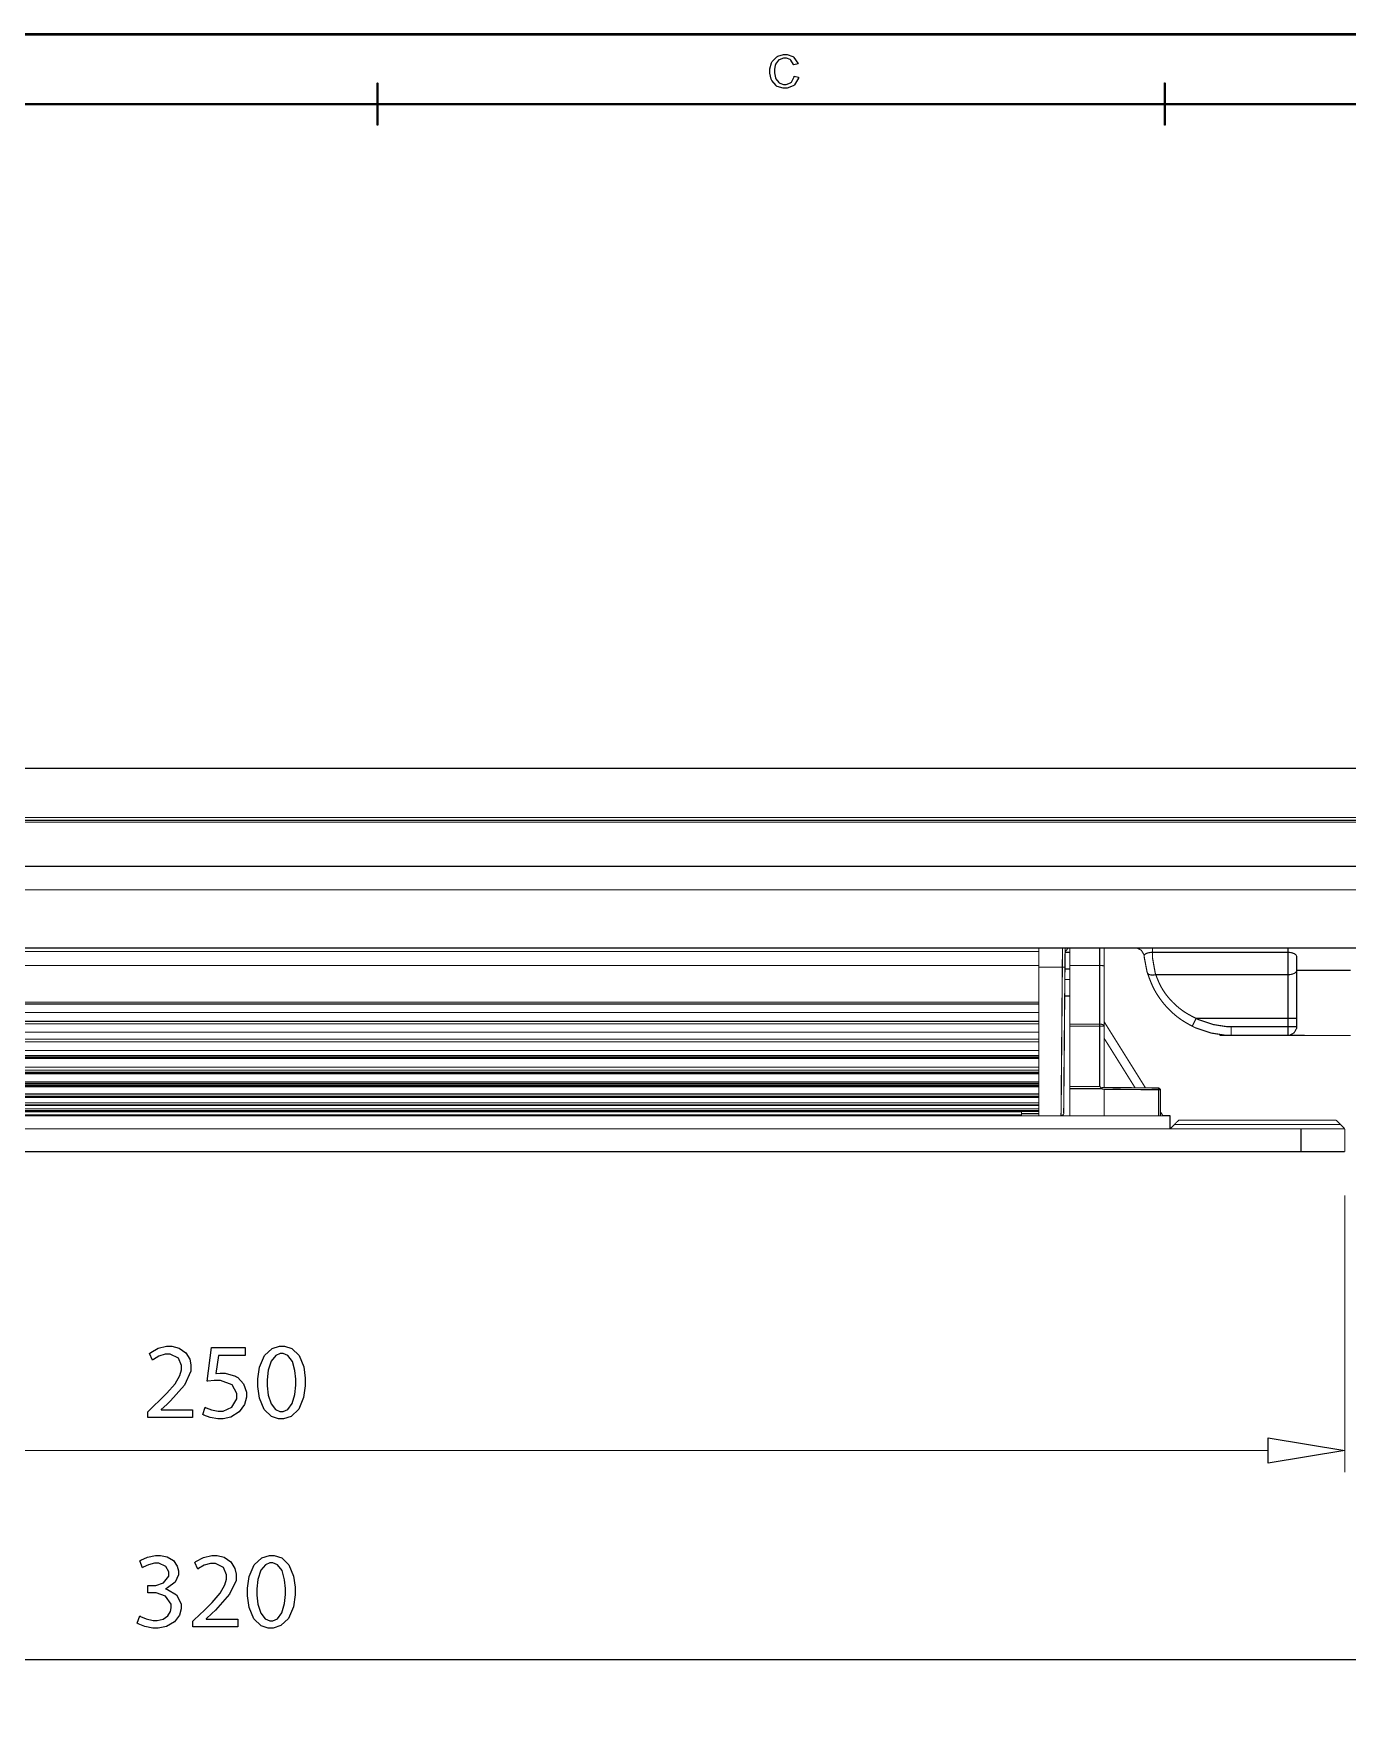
# Model space of a CAD drawing. Extents: x 0.54 to 10.46, y 0.74 to 7.76.
# Drawn here: x 3.818 to 6.964, y 3.745 to 7.761 of the extents above; entities that cross this region are included whole.
import ezdxf

# ---------------------------------------------------------------- set-up
doc = ezdxf.new("R2010")
doc.units = 0
doc.layers.get('0').update_dxf_attribs({"linetype": 'CONTINUOUS'})

msp = doc.modelspace()

# ---------------------------------------------------------------- linework, layer by layer
at = {"color": 0}
for points in [[(10.4631, 0.73899), (0.53689, 0.73899), (0.53646, 0.73899), (0.53516, 0.74029), (0.53516, 0.74072), (0.53516, 7.75928), (0.53516, 7.75971), (0.53646, 7.76101), (0.53689, 7.76101), (10.4631, 7.76101), (10.4635, 7.76101), (10.4648, 7.75971), (10.4648, 7.75928), (10.4648, 0.74072), (10.4648, 0.74029), (10.4635, 0.73899), (10.4631, 0.73899)], [(0.53863, 0.74246), (10.4614, 0.74246), (10.4614, 7.75754), (0.53863, 7.75754), (0.53863, 0.74246)], [(5.63921, 7.65896), (5.64953, 7.65636), (5.64899, 7.65424), (5.63926, 7.63818), (5.63786, 7.63704), (5.63644, 7.63596), (5.62207, 7.63038), (5.61729, 7.63038), (5.61214, 7.63038), (5.59814, 7.63465), (5.59685, 7.63547), (5.59549, 7.63633), (5.5855, 7.64871), (5.58485, 7.65033), (5.58415, 7.65196), (5.58074, 7.66639), (5.58074, 7.67117), (5.58074, 7.67649), (5.58453, 7.69092), (5.58535, 7.69239), (5.5861, 7.6939), (5.59711, 7.7054), (5.59858, 7.70617), (5.59999, 7.70697), (5.61307, 7.71083), (5.61746, 7.71083), (5.62235, 7.71083), (5.63574, 7.70594), (5.6371, 7.70492), (5.6384, 7.70394), (5.64768, 7.69), (5.64822, 7.68821), (5.63807, 7.68582), (5.63758, 7.68722), (5.63103, 7.69754), (5.63021, 7.69814), (5.62935, 7.69879), (5.62022, 7.70204), (5.61724, 7.70204), (5.6135, 7.70204), (5.60325, 7.69846), (5.60226, 7.69775), (5.60124, 7.69706), (5.59418, 7.68744), (5.59381, 7.68619), (5.59337, 7.685), (5.59136, 7.67469), (5.59136, 7.67122), (5.59136, 7.66694), (5.59375, 7.65517), (5.59424, 7.65392), (5.59467, 7.65272), (5.60221, 7.6435), (5.60325, 7.64285), (5.60422, 7.64225), (5.61333, 7.63917), (5.61643, 7.63917), (5.62007, 7.63917), (5.63004, 7.64333), (5.63108, 7.64415), (5.63206, 7.64501), (5.63883, 7.65733), (5.63921, 7.65896)], [(4.64106, 7.54135), (4.64085, 7.54135), (4.64035, 7.54189), (4.64035, 7.54204), (4.64035, 7.64231), (4.64035, 7.64247), (4.64085, 7.64296), (4.64106, 7.64296), (4.64122, 7.64296), (4.64176, 7.64247), (4.64176, 7.64231), (4.64176, 7.54204), (4.64176, 7.54189), (4.64122, 7.54135), (4.64106, 7.54135)], [(6.52604, 7.54135), (6.52582, 7.54135), (6.52533, 7.54189), (6.52533, 7.54204), (6.52533, 7.64231), (6.52533, 7.64247), (6.52582, 7.64296), (6.52604, 7.64296), (6.52621, 7.64296), (6.52675, 7.64247), (6.52675, 7.64231), (6.52675, 7.54204), (6.52675, 7.54189), (6.52621, 7.54135), (6.52604, 7.54135)], [(10.296, 0.90609), (0.87115, 0.90609), (0.87071, 0.90609), (0.86941, 0.90739), (0.86941, 0.90782), (0.86941, 7.59218), (0.86941, 7.59261), (0.87071, 7.59392), (0.87115, 7.59392), (10.296, 7.59392), (10.2964, 7.59392), (10.2977, 7.59261), (10.2977, 7.59218), (10.2977, 0.90782), (10.2977, 0.90739), (10.2964, 0.90609), (10.296, 0.90609)], [(0.87289, 0.90956), (10.2943, 0.90956), (10.2943, 7.59044), (0.87289, 7.59044), (0.87289, 0.90956)]]:
    msp.add_lwpolyline(points, close=True, dxfattribs=at)
at = {"color": 0, "const_width": 0.00278}
for points in [[(7.47597, 6.00222), (1.20763, 6.00222)], [(7.48014, 5.87765), (1.20345, 5.87765)], [(7.48014, 5.87315), (1.20345, 5.87315)], [(1.20763, 5.88465), (7.47597, 5.88465)], [(4.70036, 5.76758), (1.20345, 5.76758)], [(7.48014, 5.76758), (4.70036, 5.76758)], [(5.14111, 5.71126), (1.20345, 5.71126)], [(7.48014, 5.71126), (5.14111, 5.71126)], [(7.48014, 5.57215), (1.16162, 5.57215)], [(2.45876, 5.56381), (6.22483, 5.56381)], [(6.22478, 5.56381), (6.22478, 5.57215)], [(6.22478, 5.56381), (6.22478, 5.53033)], [(6.28131, 5.57215), (6.28093, 5.52615)], [(6.28717, 5.5261), (6.2876, 5.57215)], [(6.29796, 5.57215), (6.29531, 5.57215), (6.28749, 5.56326), (6.28749, 5.56179)], [(6.29889, 5.56168), (6.28749, 5.56168)], [(6.29889, 5.54308), (6.29889, 5.57215)], [(6.29889, 5.54308), (6.29889, 5.54025)], [(6.29889, 5.54308), (6.29889, 5.54036)], [(6.38086, 5.57215), (6.38086, 5.52869)], [(6.47678, 5.55317), (6.47651, 5.55588), (6.47, 5.56674), (6.45942, 5.57215), (6.45594, 5.57215)], [(6.47678, 5.55317), (6.47678, 5.55333), (6.47683, 5.5535), (6.47683, 5.55365), (6.47689, 5.55388), (6.477, 5.55419), (6.477, 5.55436), (6.47706, 5.55458), (6.47721, 5.55507), (6.47732, 5.55528), (6.47754, 5.55561), (6.4776, 5.55578), (6.47771, 5.55593), (6.47803, 5.55626), (6.47814, 5.55647), (6.47831, 5.55664), (6.47851, 5.55681), (6.47868, 5.55697), (6.47954, 5.55761), (6.48063, 5.55826), (6.48096, 5.55843), (6.48122, 5.55854), (6.48188, 5.55886), (6.48226, 5.55903), (6.48258, 5.55919), (6.48296, 5.55931), (6.48372, 5.55963), (6.4841, 5.55974), (6.48454, 5.5599), (6.48497, 5.56), (6.48535, 5.56011), (6.48579, 5.56028), (6.48676, 5.56049), (6.48719, 5.5606), (6.48768, 5.56071), (6.48822, 5.56082), (6.48872, 5.56093), (6.48981, 5.56114), (6.49035, 5.56119), (6.49089, 5.56131), (6.49149, 5.56136), (6.49203, 5.56142), (6.49262, 5.56153), (6.49382, 5.56164), (6.49442, 5.56164), (6.49496, 5.56168), (6.49681, 5.56168)], [(6.47678, 5.55317), (6.47706, 5.54975), (6.48351, 5.516), (6.48454, 5.51269)], [(6.49681, 5.56168), (6.49681, 5.57215)], [(6.82107, 5.56168), (6.49681, 5.56168)], [(6.49681, 5.56168), (6.49681, 5.54833), (6.50325, 5.51253), (6.50456, 5.50819)], [(6.82107, 5.56168), (6.82107, 5.57215)], [(6.84201, 5.55126), (6.84164, 5.55328), (6.84044, 5.55524), (6.83849, 5.55707), (6.83589, 5.55865), (6.83274, 5.55994), (6.8291, 5.56093), (6.82519, 5.56153), (6.82107, 5.56168)], [(6.82107, 5.50819), (6.82107, 5.56168)], [(6.84201, 5.55126), (6.84201, 5.51867)], [(2.45876, 5.53033), (6.22483, 5.53033)], [(6.22478, 5.52615), (6.22478, 5.53033)], [(6.22478, 5.53033), (6.22478, 5.52615)], [(6.22478, 5.17051), (6.22478, 5.52615)], [(6.22478, 5.52615), (6.28093, 5.52615)], [(6.28093, 5.52615), (6.28331, 5.52615), (6.2844, 5.5261), (6.28706, 5.5261)], [(6.28413, 5.17671), (6.28418, 5.17708), (6.28418, 5.18224), (6.28424, 5.18338), (6.28424, 5.18782), (6.28429, 5.18961), (6.28429, 5.19368), (6.28435, 5.19586), (6.28435, 5.20068), (6.2844, 5.20329), (6.2844, 5.206), (6.28444, 5.20882), (6.28444, 5.21485), (6.2845, 5.21799), (6.2845, 5.22131), (6.28456, 5.22467), (6.28461, 5.22819), (6.28461, 5.23182), (6.28467, 5.23557), (6.28467, 5.23942), (6.28472, 5.24343), (6.28478, 5.2475), (6.28483, 5.25168), (6.28483, 5.25603), (6.28489, 5.26042), (6.28494, 5.26492), (6.28494, 5.26953), (6.285, 5.27419), (6.28504, 5.27903), (6.28504, 5.2839), (6.2851, 5.2889), (6.28515, 5.294), (6.28521, 5.29915), (6.28526, 5.30442), (6.28532, 5.30979), (6.28538, 5.31521), (6.28543, 5.32069), (6.28549, 5.32628), (6.28549, 5.33197), (6.28554, 5.33772), (6.2856, 5.34353), (6.28564, 5.34939), (6.28569, 5.35536), (6.28575, 5.36139), (6.28581, 5.36746), (6.28586, 5.37358), (6.28597, 5.38607), (6.28603, 5.39236), (6.28614, 5.40517), (6.28618, 5.41162), (6.28629, 5.42464), (6.2864, 5.43788), (6.28651, 5.4445), (6.28657, 5.45122), (6.28662, 5.4579), (6.28668, 5.46468), (6.28674, 5.4714), (6.28678, 5.47825), (6.28683, 5.48503), (6.28706, 5.51237), (6.28717, 5.51921), (6.28722, 5.5261)], [(6.28717, 5.52197), (6.29889, 5.52197)], [(6.29889, 5.54036), (6.29889, 5.53033)], [(6.29889, 5.54025), (6.29889, 5.52881)], [(6.29889, 5.53033), (6.29889, 5.52881)], [(6.37039, 5.53033), (6.29889, 5.53033)], [(6.29889, 5.38992), (6.29889, 5.52881)], [(6.37039, 5.38992), (6.37039, 5.53033)], [(6.37039, 5.53033), (6.37169, 5.53033), (6.37196, 5.53028), (6.37349, 5.53028), (6.37369, 5.53022), (6.37446, 5.53022), (6.37468, 5.53017), (6.37517, 5.53017), (6.37538, 5.53011), (6.37582, 5.53011), (6.37603, 5.53006), (6.37646, 5.53006), (6.37668, 5.53), (6.3769, 5.53), (6.37706, 5.52994), (6.37728, 5.52994), (6.3775, 5.52989), (6.37765, 5.52989), (6.37782, 5.52983), (6.37804, 5.52983), (6.37819, 5.52979), (6.37836, 5.52979), (6.37869, 5.52968), (6.37885, 5.52968), (6.37896, 5.52962), (6.37913, 5.52962), (6.37929, 5.52957), (6.37929, 5.52957), (6.3795, 5.52951), (6.3795, 5.52951), (6.37978, 5.52946), (6.37978, 5.52946), (6.37999, 5.52935), (6.37999, 5.52935), (6.37999, 5.52935), (6.38015, 5.52929), (6.38015, 5.52929), (6.38015, 5.52929), (6.38037, 5.52924), (6.38037, 5.52924), (6.38053, 5.52914), (6.38053, 5.52914), (6.38069, 5.52903), (6.38069, 5.52903), (6.38069, 5.52903), (6.38081, 5.52886), (6.38081, 5.52886), (6.38081, 5.52886), (6.38086, 5.52869), (6.38086, 5.52869)], [(6.38086, 5.52869), (6.38086, 5.38476)], [(6.48454, 5.51269), (6.48535, 5.51107), (6.48676, 5.50971), (6.48882, 5.50857), (6.49132, 5.50782), (6.49425, 5.50738), (6.4975, 5.50726), (6.50097, 5.5076), (6.50456, 5.50819)], [(6.5919, 5.38488), (6.58637, 5.38792), (6.58365, 5.38943), (6.57824, 5.39258), (6.57547, 5.39421), (6.57015, 5.39746), (6.56749, 5.39919), (6.56494, 5.40093), (6.56233, 5.40272), (6.55979, 5.40457), (6.55479, 5.40836), (6.55236, 5.41037), (6.54997, 5.41238), (6.54758, 5.41444), (6.54525, 5.4165), (6.54297, 5.41868), (6.54069, 5.42079), (6.53842, 5.42301), (6.53618, 5.42518), (6.53407, 5.42746), (6.5319, 5.42974), (6.52979, 5.43201), (6.52772, 5.43435), (6.52567, 5.43674), (6.52371, 5.43907), (6.52171, 5.44151), (6.5179, 5.4464), (6.51421, 5.45139), (6.51074, 5.45649), (6.50906, 5.45904), (6.50738, 5.46164), (6.50424, 5.46685), (6.50276, 5.46951), (6.49994, 5.47483), (6.49735, 5.48014), (6.4961, 5.48286), (6.49496, 5.48551), (6.49376, 5.48822), (6.4905, 5.49636), (6.48947, 5.49908), (6.4885, 5.50179), (6.48747, 5.5045), (6.48649, 5.50726), (6.48454, 5.51269)], [(6.50456, 5.50819), (6.82107, 5.50819)], [(6.50456, 5.50819), (6.5064, 5.50364), (6.50726, 5.50136), (6.50819, 5.49908), (6.50911, 5.49685), (6.51204, 5.49001), (6.51307, 5.48779), (6.51417, 5.48551), (6.51525, 5.48329), (6.51639, 5.48107), (6.51878, 5.47661), (6.52007, 5.47439), (6.52138, 5.47222), (6.52419, 5.46789), (6.52567, 5.46571), (6.52718, 5.46354), (6.52869, 5.46143), (6.53033, 5.45936), (6.53196, 5.45725), (6.53358, 5.45518), (6.53532, 5.45313), (6.537, 5.45111), (6.53879, 5.44917), (6.54058, 5.44715), (6.54237, 5.44521), (6.54422, 5.44331), (6.54611, 5.4414), (6.54801, 5.43956), (6.55192, 5.43587), (6.55393, 5.43408), (6.55588, 5.43229), (6.56, 5.42882), (6.56212, 5.42714), (6.56424, 5.42551), (6.5664, 5.42389), (6.56858, 5.42231), (6.57303, 5.41928), (6.57525, 5.41781), (6.57753, 5.41639), (6.57986, 5.41499), (6.58219, 5.41363), (6.58686, 5.41103), (6.58925, 5.40972), (6.59403, 5.40722), (6.5964, 5.40603), (6.59879, 5.40479), (6.60124, 5.4036)], [(6.82107, 5.50819), (6.82519, 5.5084), (6.8291, 5.509), (6.83274, 5.50999), (6.83589, 5.51129), (6.83849, 5.51286), (6.84044, 5.51465), (6.84164, 5.5166), (6.84201, 5.51867)], [(6.82107, 5.4036), (6.82107, 5.50819)], [(6.84201, 5.51867), (6.84201, 5.4036)], [(6.97119, 5.51867), (6.84201, 5.51867)], [(6.29889, 5.49685), (6.28694, 5.49685)], [(2.45876, 5.44239), (6.22483, 5.44239)], [(2.45876, 5.43788), (6.22483, 5.43788)], [(6.28662, 5.45708), (6.29889, 5.45708)], [(6.22478, 5.41781), (2.45876, 5.41781)], [(6.22478, 5.39671), (2.45876, 5.39671)], [(2.45876, 5.39068), (6.22483, 5.39068)], [(6.29889, 5.38504), (6.29889, 5.38992)], [(6.29889, 5.38992), (6.37039, 5.38992)], [(6.29889, 5.24046), (6.29889, 5.38504)], [(6.37039, 5.38504), (6.29889, 5.38504)], [(6.37039, 5.38992), (6.37039, 5.38504)], [(6.38086, 5.38476), (6.38064, 5.38574), (6.38004, 5.38672), (6.37913, 5.38764), (6.37782, 5.3884), (6.37619, 5.38906), (6.3744, 5.38954), (6.37244, 5.38981), (6.37039, 5.38992)], [(6.37039, 5.24046), (6.37039, 5.38504)], [(6.38086, 5.38476), (6.38064, 5.38482), (6.38004, 5.38488), (6.37913, 5.38493), (6.37782, 5.38499), (6.37619, 5.38504), (6.37039, 5.38504)], [(6.47999, 5.23731), (6.38086, 5.39589)], [(6.38086, 5.38476), (6.38086, 5.23817)], [(6.5919, 5.38488), (6.59347, 5.38803), (6.59462, 5.39035), (6.59765, 5.39643), (6.59939, 5.39996), (6.60124, 5.4036)], [(6.5919, 5.38488), (6.59912, 5.38129), (6.63721, 5.36854), (6.67312, 5.36296), (6.68511, 5.36296)], [(6.82107, 5.4036), (6.60124, 5.4036)], [(6.60124, 5.4036), (6.60775, 5.40039), (6.64199, 5.38889), (6.67432, 5.38385), (6.68511, 5.38385)], [(6.68511, 5.3839), (6.82107, 5.3839)], [(6.68511, 5.36296), (6.68511, 5.38385)], [(6.82107, 5.4036), (6.84201, 5.4036)], [(6.82107, 5.3839), (6.82107, 5.4036)], [(6.84201, 5.3839), (6.82107, 5.3839)], [(6.82107, 5.36296), (6.82107, 5.38385)], [(6.82107, 5.36296), (6.82476, 5.36296), (6.83583, 5.36908), (6.84201, 5.38015), (6.84201, 5.38385)], [(6.84201, 5.4036), (6.84201, 5.38385)], [(6.22478, 5.37071), (2.45876, 5.37071)], [(6.22478, 5.35389), (2.45876, 5.35389)], [(2.45876, 5.3476), (6.22483, 5.3476)], [(6.65793, 5.36296), (6.65793, 5.36469)], [(6.66835, 5.36296), (6.65793, 5.36296)], [(6.67882, 5.36296), (6.66835, 5.36296)], [(6.68511, 5.36296), (6.67882, 5.36296)], [(6.82107, 5.36296), (6.68511, 5.36296)], [(6.82107, 5.36296), (6.97119, 5.36257)], [(6.22478, 5.32676), (2.45876, 5.32676)], [(6.22478, 5.31429), (2.45876, 5.31429)], [(6.22478, 5.31039), (2.45876, 5.31039)], [(6.22478, 5.30979), (2.45876, 5.30979)], [(2.45876, 5.3074), (6.22483, 5.3074)], [(2.45876, 5.28674), (6.22483, 5.28674)], [(6.22478, 5.27957), (2.45876, 5.27957)], [(6.22478, 5.27507), (2.45876, 5.27507)], [(6.22478, 5.27311), (2.45876, 5.27311)], [(2.45876, 5.27138), (6.22483, 5.27138)], [(6.22478, 5.25146), (2.45876, 5.25146)], [(6.22478, 5.2475), (2.45876, 5.2475)], [(6.22478, 5.24371), (2.45876, 5.24371)], [(6.22478, 5.24143), (2.45876, 5.24143)], [(2.45876, 5.24024), (6.22483, 5.24024)], [(6.22478, 5.2225), (2.45876, 5.2225)], [(6.29889, 5.23557), (6.29889, 5.24046)], [(6.29889, 5.24046), (6.37039, 5.24046)], [(6.37528, 5.23557), (6.29889, 5.23557)], [(6.29889, 5.17051), (6.29889, 5.23557)], [(6.37528, 5.23557), (6.37289, 5.23807), (6.37039, 5.24046)], [(6.37608, 5.2346), (6.37528, 5.23557)], [(6.37836, 5.23817), (6.37836, 5.23817), (6.37825, 5.23817), (6.37825, 5.23817), (6.37825, 5.23817), (6.3781, 5.23812), (6.3781, 5.23812), (6.3781, 5.23812), (6.37799, 5.23812), (6.37799, 5.23812), (6.37799, 5.23812), (6.37788, 5.23812), (6.37788, 5.23812), (6.37771, 5.23807), (6.37771, 5.23807), (6.37756, 5.23807), (6.37756, 5.23807), (6.3775, 5.23807), (6.37739, 5.23801), (6.37739, 5.23801), (6.37733, 5.23801), (6.37717, 5.2379), (6.37717, 5.2379), (6.37711, 5.2379), (6.37696, 5.23779), (6.37696, 5.23779), (6.3769, 5.23779), (6.37679, 5.23768), (6.37679, 5.23768), (6.37674, 5.23768), (6.37657, 5.23757), (6.37657, 5.23757), (6.37651, 5.23757), (6.37642, 5.23747), (6.37642, 5.23747), (6.37636, 5.23747), (6.37625, 5.23725), (6.37625, 5.23725), (6.37619, 5.23725), (6.37608, 5.23708), (6.37608, 5.23708), (6.37603, 5.23708), (6.37592, 5.23687), (6.37592, 5.23687), (6.37587, 5.23687), (6.37582, 5.23671), (6.37582, 5.23671), (6.37582, 5.23671), (6.37576, 5.2366), (6.37576, 5.2366), (6.37576, 5.2366), (6.37571, 5.23643), (6.37571, 5.23643), (6.37571, 5.23639), (6.37571, 5.23622), (6.37571, 5.23622), (6.37565, 5.23622), (6.37565, 5.23606), (6.37565, 5.23606), (6.37565, 5.23583), (6.37565, 5.23583), (6.37571, 5.23568), (6.37571, 5.23568), (6.37571, 5.23562), (6.37571, 5.23546), (6.37571, 5.23546), (6.37576, 5.23525), (6.37576, 5.23525), (6.37582, 5.23508), (6.37582, 5.23508), (6.37582, 5.23508), (6.37592, 5.23486), (6.37592, 5.23486), (6.37592, 5.23486), (6.37603, 5.23469), (6.37603, 5.23469)], [(6.38086, 5.23394), (6.37608, 5.2346)], [(6.51129, 5.23703), (6.37842, 5.23817)], [(6.51129, 5.23281), (6.38086, 5.23394)], [(6.38086, 5.17051), (6.38086, 5.23394)], [(6.51129, 5.23281), (6.51129, 5.23389), (6.51129, 5.23628), (6.51129, 5.23703)], [(6.51546, 5.23281), (6.51546, 5.23389), (6.51183, 5.23703), (6.51129, 5.23703)], [(6.51421, 5.23281), (6.51129, 5.23281)], [(6.51546, 5.23281), (6.51421, 5.23281)], [(6.51546, 5.17051), (6.51546, 5.23281)], [(2.45876, 5.21724), (6.22483, 5.21724)], [(6.22478, 5.21539), (2.45876, 5.21539)], [(2.45876, 5.21463), (6.22483, 5.21463)], [(6.22478, 5.20156), (2.45876, 5.20156)], [(2.45876, 5.19678), (6.22483, 5.19678)], [(6.22478, 5.19542), (2.45876, 5.19542)], [(2.45876, 5.19504), (6.22483, 5.19504)], [(6.22478, 5.18701), (2.45876, 5.18701)], [(2.45876, 5.18283), (6.22483, 5.18283)], [(6.22478, 5.18201), (2.45876, 5.18201)], [(2.45876, 5.18186), (6.22483, 5.18186)], [(6.22478, 5.18056), (2.45876, 5.18056)], [(6.18294, 5.17974), (2.50065, 5.17974)], [(6.18294, 5.17974), (6.18294, 5.17285)], [(6.52171, 5.17051), (6.51546, 5.18056)], [(6.54004, 5.17051), (2.14356, 5.17051)], [(2.50065, 5.17285), (6.18294, 5.17285)], [(6.18294, 5.17535), (6.22483, 5.17535)], [(6.18294, 5.17285), (6.18294, 5.17051)], [(6.27806, 5.17051), (6.27821, 5.17051), (6.27838, 5.17057), (6.27881, 5.17057), (6.27897, 5.17063), (6.27908, 5.17063), (6.27924, 5.17068), (6.2794, 5.17068), (6.27957, 5.17074), (6.27968, 5.17074), (6.28, 5.17085), (6.28011, 5.1709), (6.28028, 5.17096), (6.28039, 5.17101), (6.28054, 5.17106), (6.28065, 5.17111), (6.28065, 5.17117), (6.28093, 5.17128), (6.28093, 5.17128), (6.28093, 5.17133), (6.28119, 5.17144), (6.28119, 5.17144), (6.28142, 5.1716), (6.28168, 5.17176), (6.28168, 5.17182), (6.2819, 5.17193), (6.2819, 5.17193), (6.2819, 5.17199), (6.28217, 5.17215), (6.28217, 5.17215), (6.28217, 5.17219), (6.28239, 5.17236), (6.28239, 5.17236), (6.28239, 5.17242), (6.28256, 5.17258), (6.28256, 5.17258), (6.28276, 5.17279), (6.28276, 5.17285), (6.28293, 5.17307), (6.28293, 5.17307), (6.28293, 5.17312), (6.2831, 5.17329), (6.2831, 5.17329), (6.28326, 5.17356), (6.28326, 5.17361), (6.28342, 5.17383), (6.28342, 5.17383), (6.28342, 5.17389), (6.28358, 5.17404), (6.28358, 5.17404), (6.28358, 5.17421), (6.28364, 5.17437), (6.28369, 5.17449), (6.28375, 5.17464), (6.28381, 5.17475), (6.2839, 5.17507), (6.2839, 5.17518), (6.28396, 5.17535), (6.28396, 5.17551), (6.28401, 5.17567), (6.28401, 5.17578), (6.28407, 5.17594), (6.28407, 5.17626), (6.28413, 5.17638), (6.28413, 5.17671)], [(6.53857, 5.17085), (6.52149, 5.17085)], [(6.53863, 5.13917), (6.53863, 5.17046), (6.53863, 5.17042)], [(6.53863, 5.13917), (6.5491, 5.14958)], [(6.55957, 5.16004), (6.55951, 5.16004), (6.55935, 5.15989), (6.55935, 5.15989), (6.55931, 5.15989), (6.55919, 5.15972), (6.55919, 5.15972), (6.55903, 5.1595), (6.55881, 5.15935), (6.55875, 5.15935), (6.5586, 5.15907), (6.5586, 5.15907), (6.55832, 5.15886), (6.55821, 5.15869), (6.55806, 5.15858), (6.55794, 5.15842), (6.55681, 5.15728), (6.55658, 5.15712), (6.55643, 5.1569), (6.55626, 5.15674), (6.55604, 5.15657), (6.54932, 5.14985), (6.5491, 5.14958)], [(6.94661, 5.14963), (6.5491, 5.14963)], [(6.93614, 5.16004), (6.55957, 5.16004)], [(6.94661, 5.14963), (6.94103, 5.15522), (6.94081, 5.15539), (6.94065, 5.1556), (6.94043, 5.15582), (6.94021, 5.15597), (6.94006, 5.15619), (6.93967, 5.15657), (6.93946, 5.15674), (6.93929, 5.1569), (6.93913, 5.15712), (6.93892, 5.15728), (6.93778, 5.15842), (6.93767, 5.15858), (6.9375, 5.15869), (6.93739, 5.15886), (6.93712, 5.15907), (6.93707, 5.15913), (6.9369, 5.15935), (6.9369, 5.15935), (6.93668, 5.1595), (6.93653, 5.15972), (6.93647, 5.15978), (6.93636, 5.15983), (6.93636, 5.15983), (6.93631, 5.15989), (6.93619, 5.16), (6.93619, 5.16)], [(6.94661, 5.14963), (6.95708, 5.13917)], [(6.53863, 5.13917), (2.14497, 5.13917)], [(6.85249, 5.13917), (6.53863, 5.13917)], [(6.95708, 5.13917), (6.85249, 5.13917)], [(6.85249, 5.08475), (6.85249, 5.13917)], [(6.95708, 5.08475), (6.95708, 5.13917)], [(6.85249, 5.08475), (1.83111, 5.08475)], [(6.95708, 5.08475), (6.85249, 5.08475)]]:
    msp.add_lwpolyline(points, dxfattribs=at)
at = {"color": 250, "const_width": 0.00278}
for points in [[(6.37039, 5.53033), (6.37039, 5.57215)], [(6.28093, 5.52615), (6.28082, 5.51682), (6.28082, 5.51221), (6.28071, 5.50288), (6.28065, 5.49826), (6.28065, 5.4936), (6.28054, 5.48438), (6.28054, 5.47976), (6.28043, 5.47054), (6.28043, 5.46593), (6.28039, 5.46137), (6.28033, 5.45676), (6.28022, 5.44764), (6.28022, 5.44314), (6.28011, 5.43414), (6.28011, 5.42964), (6.28006, 5.42513), (6.28006, 5.42074), (6.27994, 5.41183), (6.27989, 5.40744), (6.27989, 5.4031), (6.27979, 5.39442), (6.27979, 5.39008), (6.27968, 5.38151), (6.27962, 5.37728), (6.27962, 5.3731), (6.27951, 5.36475), (6.27951, 5.36062), (6.27946, 5.3565), (6.27946, 5.35243), (6.27935, 5.3444), (6.27935, 5.34039), (6.27929, 5.33643), (6.27929, 5.33251), (6.27924, 5.32861), (6.27919, 5.32476), (6.27914, 5.32096), (6.27914, 5.31717), (6.27908, 5.31342), (6.27908, 5.30974), (6.27903, 5.30604), (6.27897, 5.3024), (6.27897, 5.29883), (6.27892, 5.29525), (6.27892, 5.29178), (6.27886, 5.28825), (6.27886, 5.28483), (6.27881, 5.28142), (6.27881, 5.27806), (6.27875, 5.27479), (6.27875, 5.27149), (6.27869, 5.26828), (6.27869, 5.26508), (6.27865, 5.26193), (6.27865, 5.25885), (6.27854, 5.25276), (6.27854, 5.24983), (6.27849, 5.2469), (6.27849, 5.24126), (6.27843, 5.2385), (6.27843, 5.23574), (6.27838, 5.23307), (6.27838, 5.22792), (6.27832, 5.22542), (6.27832, 5.22054), (6.27826, 5.21821), (6.27826, 5.21365), (6.27821, 5.21149), (6.27821, 5.20931), (6.27815, 5.20725), (6.27815, 5.20128), (6.2781, 5.19943), (6.2781, 5.19581), (6.27806, 5.19412), (6.27806, 5.18929), (6.278, 5.18778), (6.278, 5.18494), (6.27794, 5.18365), (6.27794, 5.17817), (6.27789, 5.17725), (6.27789, 5.17156), (6.27783, 5.17128), (6.27783, 5.17046)], [(6.38086, 5.35618), (6.45508, 5.23753)], [(6.66835, 5.36361), (6.66835, 5.36296)], [(6.67882, 5.36296), (6.67882, 5.36301)], [(6.51129, 5.17051), (6.51129, 5.23281)], [(6.18294, 5.17551), (6.22483, 5.17551)], [(6.22478, 5.1754), (6.18294, 5.1754)]]:
    msp.add_lwpolyline(points, dxfattribs=at)
at = {"color": 0, "const_width": 0.00278}
for points in [[(6.95708, 5.08475), (6.95708, 5.08475)], [(6.95708, 4.36942), (6.95708, 4.36942)]]:
    msp.add_lwpolyline(points, close=True, dxfattribs=at)
at = {"color": 9, "const_width": 0.00278}
for points in [[(6.95708, 4.98014), (6.95708, 4.31711)], [(1.90956, 4.36942), (6.77403, 4.36942)], [(1.26226, 3.86854), (7.37224, 3.86854)]]:
    msp.add_lwpolyline(points, dxfattribs=at)
at = {"color": 9}
for points in [[(4.09136, 4.44792), (4.09136, 4.46186), (4.10921, 4.47922), (4.11626, 4.48594), (4.13704, 4.50662), (4.15647, 4.52897), (4.16786, 4.54844), (4.17171, 4.56244), (4.17176, 4.56711), (4.17176, 4.57286), (4.1645, 4.58996), (4.14492, 4.59993), (4.1384, 4.59993), (4.13319, 4.59993), (4.11774, 4.59526), (4.10465, 4.58735), (4.10275, 4.58572), (4.09549, 4.60172), (4.09836, 4.60422), (4.11632, 4.61399), (4.13633, 4.61882), (4.14307, 4.61882), (4.14887, 4.61882), (4.16635, 4.61458), (4.18235, 4.6034), (4.19151, 4.58778), (4.1945, 4.57443), (4.1945, 4.56993), (4.1945, 4.55897), (4.17882, 4.52604), (4.14546, 4.48828), (4.13661, 4.47971), (4.12315, 4.46729), (4.12315, 4.46679), (4.19862, 4.46679), (4.19862, 4.44792), (4.09136, 4.44792)], [(4.32433, 4.59685), (4.26019, 4.59685), (4.25375, 4.55365), (4.25467, 4.55382), (4.26421, 4.55469), (4.26742, 4.55469), (4.27647, 4.55469), (4.30106, 4.54719), (4.30365, 4.54563), (4.30692, 4.54378), (4.32058, 4.52919), (4.32769, 4.50917), (4.32769, 4.50244), (4.32769, 4.49675), (4.32303, 4.47965), (4.31006, 4.46149), (4.29021, 4.44943), (4.27132, 4.44504), (4.26508, 4.44504), (4.25885, 4.44504), (4.24024, 4.44829), (4.22521, 4.45415), (4.22319, 4.4554), (4.22889, 4.47271), (4.23063, 4.47168), (4.24376, 4.46653), (4.25956, 4.46343), (4.26486, 4.46343), (4.27181, 4.46343), (4.29281, 4.47325), (4.30469, 4.49328), (4.30469, 4.49989), (4.30458, 4.50532), (4.29297, 4.52664), (4.26546, 4.53711), (4.25629, 4.53711), (4.25049, 4.53711), (4.2346, 4.53554), (4.23307, 4.53532), (4.24393, 4.616), (4.32433, 4.616), (4.32433, 4.59685)], [(4.46832, 4.53375), (4.46832, 4.52431), (4.46442, 4.49582), (4.45307, 4.46804), (4.43474, 4.45096), (4.41607, 4.4451), (4.40989, 4.4451), (4.40424, 4.4451), (4.38743, 4.45079), (4.36996, 4.46744), (4.35856, 4.49451), (4.35439, 4.52219), (4.35433, 4.53142), (4.35433, 4.54081), (4.35861, 4.5689), (4.37071, 4.59631), (4.38921, 4.61312), (4.40685, 4.61882), (4.41276, 4.61882), (4.41862, 4.61882), (4.43636, 4.61307), (4.45378, 4.5964), (4.46457, 4.56967), (4.46832, 4.54275), (4.46832, 4.53375)], [(4.37706, 4.53114), (4.37706, 4.52387), (4.37944, 4.50206), (4.38633, 4.48058), (4.39708, 4.46724), (4.40767, 4.46268), (4.41118, 4.46268), (4.41499, 4.46268), (4.42638, 4.46761), (4.43707, 4.48161), (4.44347, 4.50369), (4.44558, 4.5255), (4.44558, 4.53271), (4.44558, 4.53976), (4.44353, 4.56093), (4.43733, 4.58251), (4.42671, 4.59636), (4.41525, 4.60124), (4.41146, 4.60124), (4.40799, 4.60124), (4.39768, 4.59674), (4.38678, 4.58339), (4.37961, 4.56142), (4.37706, 4.53874), (4.37706, 4.53114)], [(6.77399, 4.39996), (6.95708, 4.36942), (6.77399, 4.33892), (6.77399, 4.39996)], [(4.07221, 3.97314), (4.07379, 3.97211), (4.08729, 3.96631), (4.10389, 3.96251), (4.10943, 3.96251), (4.11399, 3.96251), (4.12771, 3.96565), (4.13949, 3.97358), (4.14572, 3.98415), (4.14746, 3.9924), (4.14746, 3.99511), (4.14735, 4.00103), (4.13385, 4.02078), (4.11143, 4.02875), (4.104, 4.02875), (4.09136, 4.02875), (4.09136, 4.04579), (4.104, 4.04579), (4.11019, 4.04579), (4.1289, 4.05257), (4.1415, 4.06885), (4.1415, 4.07422), (4.1415, 4.07867), (4.1346, 4.09196), (4.11768, 4.09956), (4.11203, 4.09956), (4.10721, 4.09956), (4.09289, 4.09597), (4.08024, 4.08974), (4.07844, 4.08843), (4.07249, 4.10499), (4.07465, 4.10661), (4.09093, 4.11393), (4.11003, 4.11794), (4.11643, 4.11794), (4.12175, 4.11794), (4.13786, 4.11458), (4.15283, 4.10558), (4.16162, 4.09278), (4.1645, 4.0816), (4.1645, 4.07785), (4.1645, 4.072), (4.15674, 4.05442), (4.13867, 4.04021), (4.13351, 4.03831), (4.13351, 4.03776), (4.13867, 4.03674), (4.16, 4.02349), (4.17101, 4.00185), (4.17101, 3.99463), (4.17101, 3.98986), (4.1671, 3.97542), (4.15549, 3.95931), (4.13629, 3.94829), (4.11632, 3.94417), (4.10969, 3.94417), (4.10325, 3.94417), (4.08388, 3.94786), (4.06808, 3.95421), (4.06603, 3.95557), (4.07221, 3.97314)], [(4.19943, 3.947), (4.19943, 3.96099), (4.21729, 3.97831), (4.22433, 3.98503), (4.24511, 4.00575), (4.26454, 4.0281), (4.27593, 4.04758), (4.27979, 4.06158), (4.27983, 4.06619), (4.27983, 4.07194), (4.27251, 4.08908), (4.25299, 4.09907), (4.24647, 4.09907), (4.24126, 4.09907), (4.22581, 4.0944), (4.21272, 4.08649), (4.21083, 4.08485), (4.20356, 4.10086), (4.20643, 4.10335), (4.22444, 4.11312), (4.24447, 4.11794), (4.25114, 4.11794), (4.25694, 4.11794), (4.27442, 4.11372), (4.29042, 4.10254), (4.29964, 4.08686), (4.30263, 4.07351), (4.30263, 4.06907), (4.30263, 4.05811), (4.28689, 4.02512), (4.25353, 3.98742), (4.24468, 3.97885), (4.23122, 3.96642), (4.23122, 3.96588), (4.30675, 3.96588), (4.30675, 3.947), (4.19943, 3.947)], [(4.44379, 4.03288), (4.44379, 4.02339), (4.43989, 3.9949), (4.4285, 3.96712), (4.41015, 3.95003), (4.3915, 3.94417), (4.38531, 3.94417), (4.37967, 3.94417), (4.36285, 3.94987), (4.34538, 3.96653), (4.33399, 3.9936), (4.32981, 4.02132), (4.32975, 4.03054), (4.32975, 4.03993), (4.33404, 4.06803), (4.34614, 4.09543), (4.36464, 4.11225), (4.38226, 4.11794), (4.38818, 4.11794), (4.39404, 4.11794), (4.41178, 4.11219), (4.42925, 4.09549), (4.44006, 4.06874), (4.44379, 4.04189), (4.44379, 4.03288)], [(4.35249, 4.03028), (4.35249, 4.023), (4.35487, 4.00119), (4.36176, 3.97965), (4.37256, 3.96636), (4.38314, 3.96175), (4.38667, 3.96175), (4.3904, 3.96175), (4.40181, 3.96669), (4.41254, 3.98068), (4.41889, 4.00276), (4.42101, 4.02458), (4.42101, 4.03179), (4.42101, 4.03885), (4.41894, 4.06), (4.41276, 4.08165), (4.40213, 4.09549), (4.39068, 4.10037), (4.38688, 4.10037), (4.3834, 4.10037), (4.3731, 4.09586), (4.36219, 4.08251), (4.35504, 4.06054), (4.35249, 4.03787), (4.35249, 4.03028)]]:
    msp.add_lwpolyline(points, close=True, dxfattribs=at)

doc.saveas('drawing.dxf')
